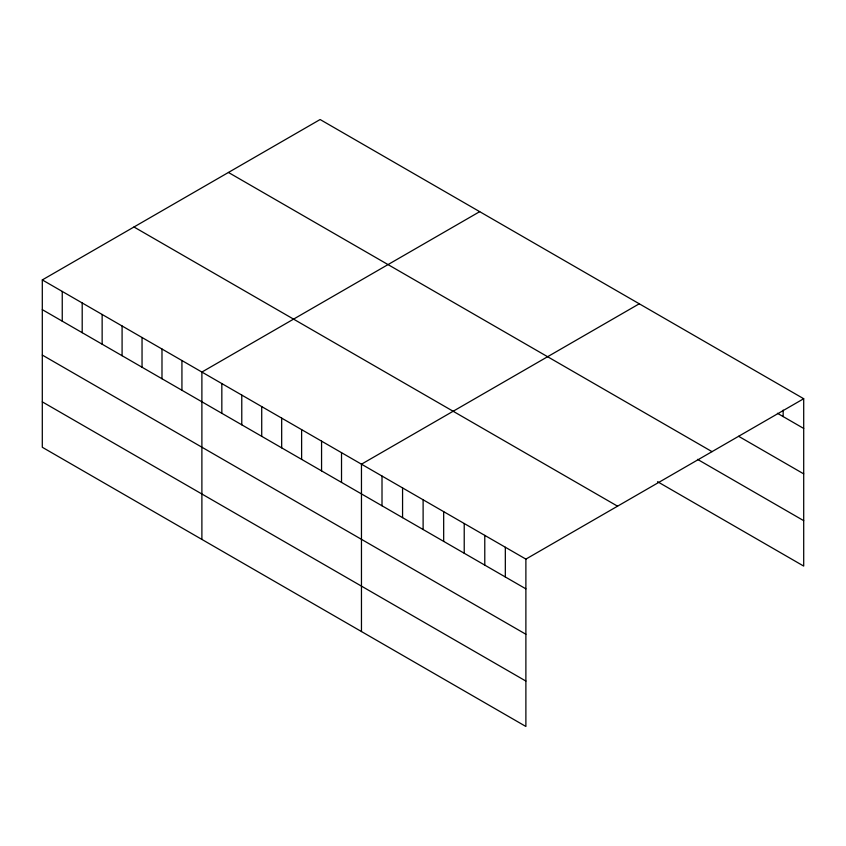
<?xml version="1.0" encoding="UTF-8"?>
<svg xmlns="http://www.w3.org/2000/svg" width="846" height="846" viewBox="0 0 846 846"><rect width="100%" height="100%" fill="white"/><g stroke="black" fill="none" stroke-linecap="round" stroke-linejoin="round"><path stroke-width="1.27" d="M42.3 279.92L525.884 559.111L525.884 726.471L42.3 447.28L42.3 279.92L320.116 119.529L803.7 398.72L803.7 566.08L657.553 481.702M479.703 211.659L201.887 372.06L201.887 539.42M639.28 303.788L361.464 464.19L361.464 631.55M525.884 559.111L803.7 398.72M777.442 413.282L803.7 428.446M738.621 436.293L803.7 473.866M228.441 172.457L712.025 451.648M697.516 459.357L803.7 520.66M133.975 226.992L617.559 506.183M42.3 309.647L525.884 588.848M42.3 355.066L525.884 634.257M42.3 401.861L525.884 681.062M783.153 410.12L783.153 416.581M505.326 547.246L505.326 576.983M484.779 535.381L484.779 565.107M464.221 523.515L464.221 553.242M443.674 511.65L443.674 541.377M423.116 499.785L423.116 529.511M402.569 487.92L402.569 517.646M382.011 476.055L382.011 505.781M341.52 452.673L341.52 482.4M321.565 441.157L321.565 470.884M301.62 429.641L301.62 459.367M281.676 418.125L281.676 447.851M261.721 406.609L261.721 436.335M241.776 395.093L241.776 424.819M221.832 383.576L221.832 413.303M181.932 360.544L181.932 390.27M161.988 349.017L161.988 378.754M142.043 337.501L142.043 367.238M122.088 325.985L122.088 355.711M102.144 314.469L102.144 344.195M82.199 302.953L82.199 332.679M62.244 291.436L62.244 321.163"/></g></svg>
